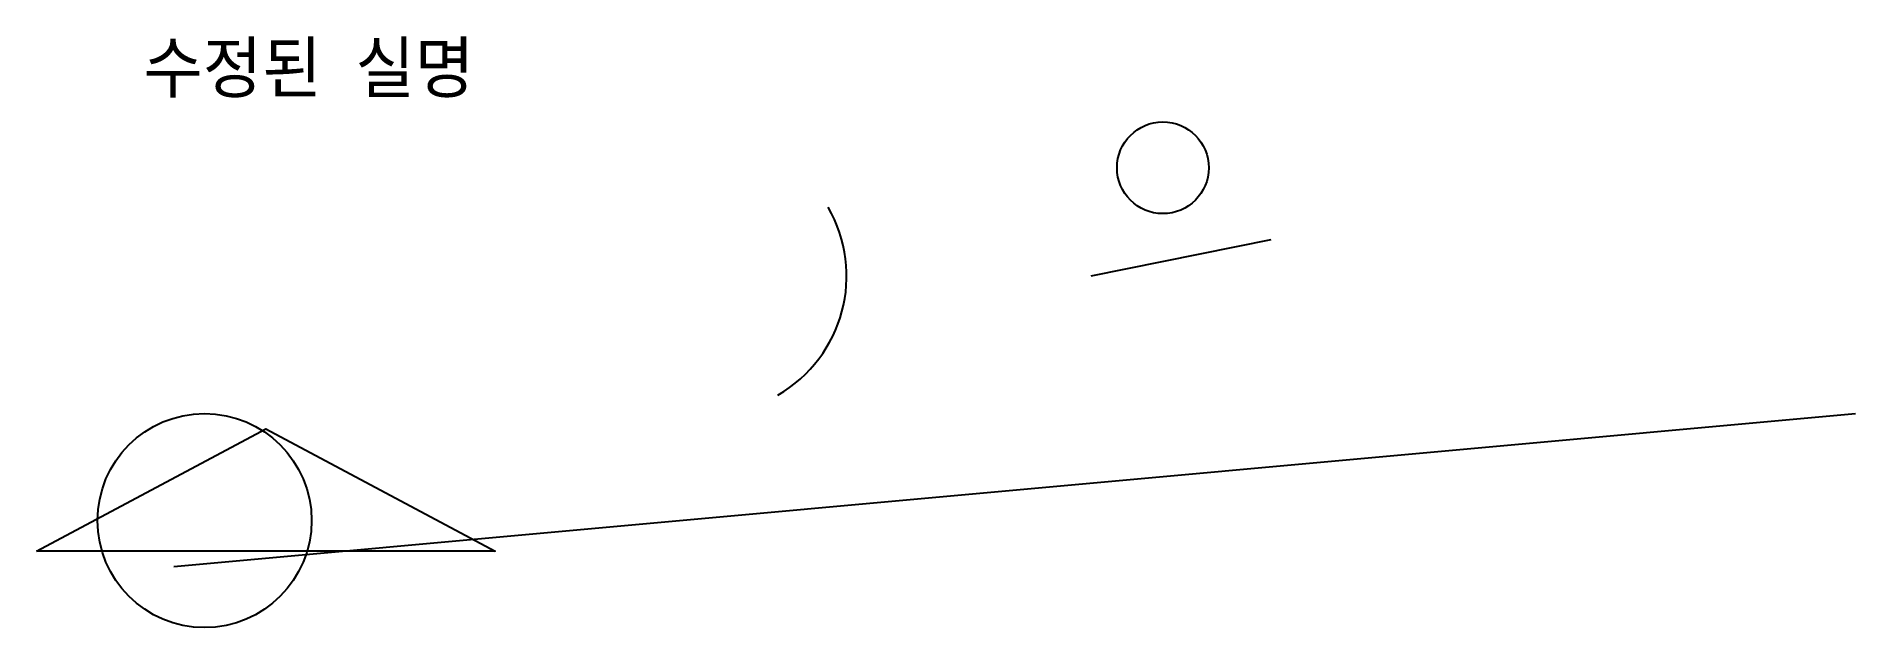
# Model space of a CAD drawing. Header units: millimetres. Extents: x 1 to 120, y 7 to 46.
import ezdxf

# ---------------------------------------------------------------- set-up
doc = ezdxf.new("R2010")
doc.units = ezdxf.units.MM
doc.layers.add('QA_GEOMETRY', color=7, linetype='Continuous')
doc.layers.add('QA_TEXT', color=7, linetype='Continuous')

# ---------------------------------------------------------------- blocks, each defined once
blk = doc.blocks.new('QA_ORDINARY_BLOCK')
at = {"layer": 'QA_GEOMETRY'}
blk.add_line((0, 0), (8, 0), dxfattribs=at)
blk.add_circle((4, 4), 2, dxfattribs=at)

msp = doc.modelspace()

# ---------------------------------------------------------------- linework, layer by layer
at = {"layer": 'QA_GEOMETRY'}
msp.add_line((10, 11), (120, 21), dxfattribs=at)
msp.add_lwpolyline([(1, 12), (16, 20), (31, 12), (1, 12)], dxfattribs=at)
msp.add_circle((12, 14), 7, dxfattribs=at)
msp.add_arc((45, 30), 9, 300, 390, dxfattribs=at)

# ---------------------------------------------------------------- block references
at = {"layer": 'QA_GEOMETRY', "xscale": 1.5, "yscale": 1.5, "rotation": 11.45915590261646}
msp.add_blockref('QA_ORDINARY_BLOCK', (70, 30), dxfattribs=at)

# ---------------------------------------------------------------- texts
at = {"layer": 'QA_TEXT'}
msp.add_text('수정된 실명', height=3.25, dxfattribs=at).set_placement((8, 42))

doc.saveas('drawing.dxf')
